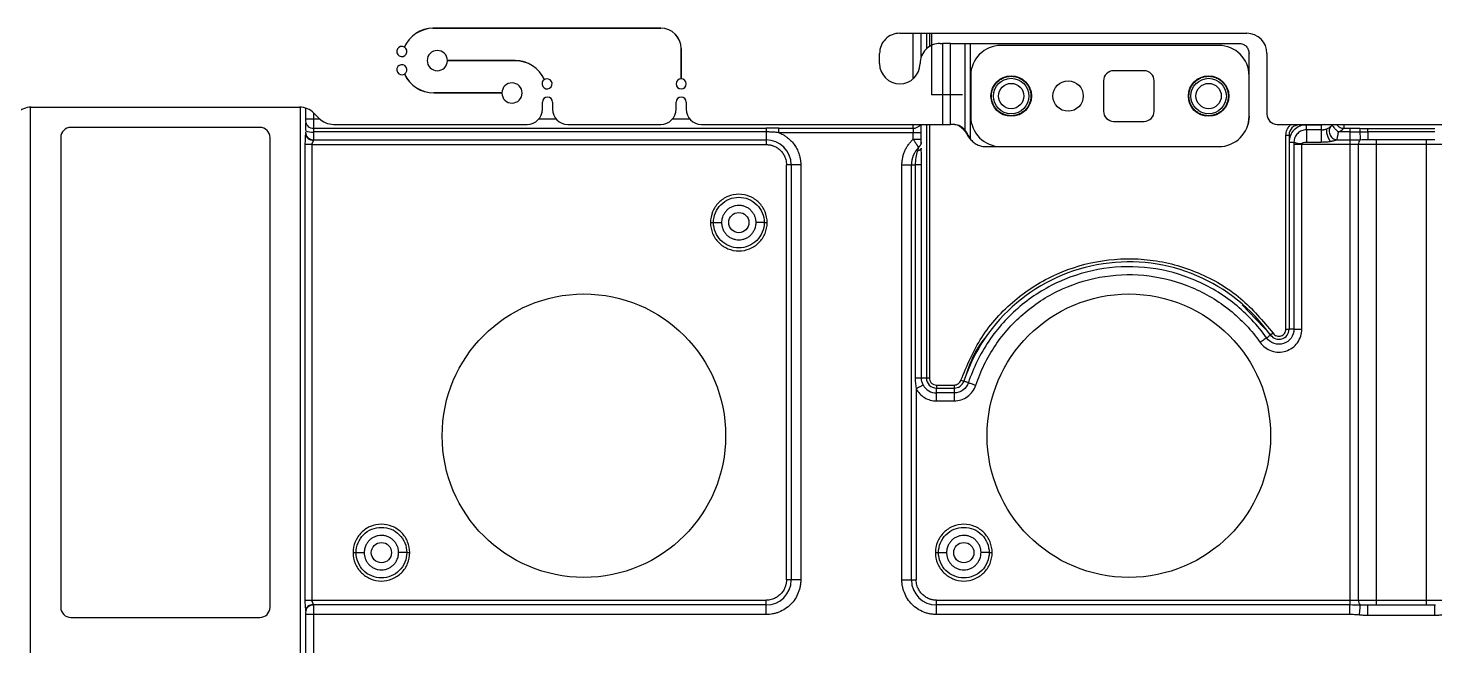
# Model space of a CAD drawing. Header units: millimetres. Extents: x -1 to 1576, y 30 to 633.
# Drawn here: x 791.5 to 930.4, y 482.1 to 543.1 of the extents above; entities that cross this region are included whole.
import ezdxf

# ---------------------------------------------------------------- set-up
doc = ezdxf.new("R2010")
doc.units = ezdxf.units.MM
doc.header["$PDSIZE"] = -1

msp = doc.modelspace()

# ---------------------------------------------------------------- linework, layer by layer
at = {"color": 7, "linetype": 'Continuous', "lineweight": 25}
for p, q in [((831.44, 543.08), (853.95, 543.08)), ((853.95, 543.07), (831.44, 543.07)), ((877.55, 542.57), (911.81, 542.57)), ((878.87, 538.08), (878.87, 542.57)), ((879.67, 540.27), (879.67, 542.57)), ((880.17, 542.57), (880.17, 541.03)), ((880.47, 542.57), (880.47, 541.26)), ((855.95, 538.07), (855.95, 541.07)), ((855.96, 541.07), (855.96, 538.07)), ((875.55, 539.57), (875.55, 540.57)), ((881.55, 541.57), (881.76, 541.57)), ((881.76, 541.57), (881.76, 533.57)), ((882.57, 533.57), (882.57, 541.57)), ((882.57, 541.57), (883.96, 541.57)), ((883.96, 541.57), (883.96, 533.06)), ((884.5, 541.57), (884.5, 532.14)), ((884.5, 541.57), (911.05, 541.57)), ((909.05, 541.37), (887.55, 541.37)), ((912.05, 534.37), (912.05, 540.57)), ((913.81, 540.57), (913.81, 534.57)), ((832.87, 539.88), (839.55, 539.88)), ((839.55, 539.87), (832.87, 539.87)), ((884.55, 538.37), (884.55, 534.37)), ((897.67, 537.87), (897.67, 534.87)), ((901.67, 538.87), (898.67, 538.87)), ((902.67, 534.87), (902.67, 537.87)), ((831.53, 536.68), (838.25, 536.68)), ((838.25, 536.67), (831.53, 536.67)), ((791.68, 428.85), (791.68, 535.27)), ((791.77, 535.27), (818.27, 535.27)), ((818.35, 428.85), (818.35, 535.27)), ((818.85, 535.19), (818.85, 533.89)), ((842.25, 535.07), (842.25, 535.77)), ((843.25, 535.77), (843.25, 535.07)), ((855.45, 535.07), (855.45, 535.77)), ((856.45, 535.77), (856.45, 535.07)), ((820.3, 534.07), (818.85, 534.07)), ((819.65, 534.72), (819.65, 531.99)), ((819.68, 534.69), (820.21, 534.16)), ((821.62, 533.57), (840.75, 533.57)), ((843.63, 534.07), (841.87, 534.07)), ((844.75, 533.57), (853.95, 533.57)), ((856.83, 534.07), (855.07, 534.07)), ((857.95, 533.57), (881.76, 533.57)), ((878.87, 533.19), (878.87, 533.57)), ((880.17, 533.57), (880.17, 508.52)), ((880.47, 533.57), (880.47, 508.52)), ((882.98, 533.57), (882.57, 533.57)), ((898.67, 533.87), (901.67, 533.87)), ((912.05, 534.37), (911.94, 533.57)), ((914.81, 533.57), (948.39, 533.57)), ((916.99, 533.57), (916.99, 533.52)), ((916.99, 533.52), (919.17, 533.52)), ((919.17, 533.57), (919.17, 533.52)), ((919.37, 533.54), (919.17, 533.52)), ((919.48, 533.57), (919.37, 533.54)), ((794.68, 532.27), (794.68, 485.87)), ((814.35, 533.27), (795.68, 533.27)), ((815.35, 485.87), (815.35, 532.27)), ((818.85, 532.67), (818.83, 532.41)), ((819.65, 533.18), (864.35, 533.18)), ((864.35, 532.82), (819.65, 532.82)), ((864.35, 532.82), (864.35, 531.57)), ((865.61, 533.19), (878.87, 533.19)), ((879.67, 532.75), (865.61, 532.75)), ((878.87, 533.19), (878.87, 533.15)), ((878.87, 533.15), (878.87, 533.11)), ((878.87, 533.11), (878.87, 533.06)), ((878.87, 533.06), (878.87, 533)), ((878.87, 533), (878.87, 532.94)), ((878.87, 532.94), (878.87, 532.88)), ((878.87, 532.88), (878.87, 532.81)), ((878.87, 532.81), (878.87, 532.75)), ((878.87, 532.1), (878.87, 532.75)), ((879.67, 532.1), (879.67, 532.75)), ((883.96, 533.06), (883.83, 533.06)), ((884.26, 532.47), (884.31, 532.47)), ((884.5, 532.14), (884.26, 532.47)), ((884.31, 532.47), (884.5, 532.14)), ((915.69, 513.34), (915.69, 532.52)), ((915.69, 532.52), (915.99, 532.52)), ((915.99, 532.52), (915.99, 513.34)), ((917.7, 533.03), (917.7, 531.83)), ((919.17, 533.03), (917.7, 533.03)), ((921.98, 532.82), (920.85, 532.82)), ((921.38, 533.18), (921.98, 533.18)), ((923.77, 533.17), (930.39, 533.17)), ((923.77, 532.84), (923.77, 533.17)), ((930.39, 532.84), (923.77, 532.84)), ((818.79, 531.57), (818.79, 486.57)), ((819.5, 531.57), (864.35, 531.57)), ((819.5, 486.57), (819.5, 531.57)), ((819.65, 532.04), (864.35, 532.04)), ((886.07, 531.37), (909.05, 531.37)), ((915.99, 531.82), (915.99, 513.34)), ((916.48, 531.57), (916.48, 513.34)), ((972.99, 531.57), (917.26, 531.57)), ((917.26, 513.34), (917.26, 531.57)), ((917.7, 531.83), (919.17, 531.83)), ((920.69, 532.04), (921.98, 532.04)), ((921.98, 532.04), (921.98, 486.1)), ((922.86, 486.57), (922.86, 531.57)), ((923.72, 532.07), (923.77, 532.08)), ((923.77, 532.07), (930.39, 532.07)), ((924.6, 532.07), (924.6, 486.07)), ((929.56, 486.07), (929.56, 532.07)), ((867.77, 529.57), (866.35, 529.57)), ((866.35, 488.57), (866.35, 529.57)), ((866.82, 529.57), (866.82, 488.57)), ((867.77, 529.57), (867.77, 488.57)), ((877.76, 488.57), (877.76, 529.57)), ((877.76, 529.57), (879.07, 529.57)), ((878.7, 488.57), (878.7, 529.57)), ((879.07, 529.57), (879.07, 508.52)), ((879.68, 508.52), (879.68, 529.57)), ((914.18, 512.77), (911.37, 515.75)), ((914.42, 512.94), (914.18, 512.77)), ((915.69, 513.34), (915.99, 513.34)), ((880.47, 508.52), (880.17, 508.52)), ((879.17, 507.46), (879.17, 488.57)), ((881.17, 507.82), (882.91, 507.82)), ((881.17, 507.82), (881.17, 507.52)), ((881.17, 507.52), (882.91, 507.52)), ((882.91, 507.82), (882.91, 507.52)), ((883.58, 508.3), (883.86, 508.21)), ((882.91, 507.04), (881.17, 507.04)), ((881.17, 506.26), (882.91, 506.26)), ((867.77, 488.57), (866.35, 488.57)), ((877.76, 488.57), (879.17, 488.57)), ((819.5, 486.57), (864.35, 486.57)), ((864.35, 485.16), (864.35, 486.57)), ((881.17, 485.16), (881.17, 486.57)), ((881.17, 486.57), (972.99, 486.57)), ((818.85, 485.35), (818.85, 478.78)), ((864.35, 485.16), (818.85, 485.16)), ((819.65, 486.15), (819.65, 477.97)), ((864.35, 486.1), (819.65, 486.1)), ((921.98, 486.1), (881.17, 486.1)), ((921.98, 485.16), (881.17, 485.16)), ((930.39, 486.07), (923.77, 486.07)), ((930.39, 485.07), (923.77, 485.07)), ((930.44, 486.07), (930.39, 486.07)), ((795.68, 484.87), (814.35, 484.87))]:
    msp.add_line(p, q, dxfattribs=at)
at = {"color": 7, "linetype": 'Continuous'}
for q in [(880.72, 542.53), (883.73, 536.51)]:
    msp.add_line((880.72, 536.51), q, dxfattribs=at)
at = {"color": 7, "linetype": 'Continuous', "lineweight": 25}
for centre, radius in [((888.55, 536.37), 2), ((888.55, 536.37), 1.75), ((894.17, 536.37), 1.5), ((908.05, 536.37), 2), ((908.05, 536.37), 1.75), ((888.55, 536.37), 1.25), ((908.05, 536.37), 1.25), ((846.35, 502.82), 14), ((900.17, 502.82), 14)]:
    msp.add_circle(centre, radius, dxfattribs=at)
at = {"color": 141}
for centre in [(861.65, 523.87), (826.35, 491.27), (883.87, 491.27)]:
    msp.add_circle(centre, 1, dxfattribs=at)
at = {"color": 7, "linetype": 'Continuous', "lineweight": 25}
for centre, radius, start, end in [((831.53, 539.87), 3.21, 91.5822, 155.3856), ((831.53, 539.87), 3.2, 91.5847, 155.403), ((853.95, 541.07), 2.01, 0, 90), ((853.95, 541.07), 2, 360, 90), ((877.55, 540.57), 2, 89.9995, 180.0005), ((911.81, 540.57), 2, 360, 89.9995), ((828.37, 540.77), 0.5, 60.3991, 59.2477), ((831.87, 539.87), 1, 0.2862, 359.7133), ((881.55, 539.57), 2, 89.9995, 180.0005), ((887.55, 538.37), 3, 90, 180), ((909.05, 538.37), 3, 0, 90), ((828.37, 538.97), 0.5, 300.73, 299.5792), ((839.55, 536.67), 3.2, 24.6158, 89.9998), ((839.55, 536.67), 3.19, 24.5983, 89.9998), ((877.55, 539.57), 2, 180.011, 359.989), ((831.53, 539.87), 3.2, 204.6089, 269.9998), ((831.53, 539.87), 3.19, 204.5914, 269.9998), ((842.71, 537.57), 0.5, 120.7513, 119.6), ((855.95, 537.57), 0.5, 90.573, 89.427), ((898.67, 537.87), 1, 90, 180), ((901.67, 537.87), 1, 0, 90), ((839.25, 536.67), 1, 180.286, 179.7136), ((791.77, 533.27), 2, 90, 135), ((818.27, 533.27), 2, 45, 90), ((840.75, 535.07), 1.5, 270, 360), ((842.75, 535.77), 0.5, 0, 180), ((844.75, 535.07), 1.5, 180, 270), ((853.95, 535.07), 1.5, 270, 360), ((855.95, 535.77), 0.5, 360, 180), ((857.95, 535.07), 1.5, 180, 270), ((819.61, 533.94), 0.76, 183.4615, 273.0865), ((821.62, 535.57), 2, 225, 270), ((878.89, 534), 0.813, 268.5449, 328.2068), ((887.55, 534.37), 3, 180, 270), ((898.67, 534.87), 1, 180, 270), ((901.67, 534.87), 1, 270, 0), ((909.05, 534.37), 3, 270, 360), ((914.81, 534.57), 1, 180, 269.9765), ((916.99, 532.52), 1, 90, 180), ((795.68, 532.27), 1, 90, 180), ((814.35, 532.27), 1, 0, 90), ((819.46, 534.11), 1.31, 242.3786, 278.5566), ((819.63, 532.82), 0.778, 181.7358, 271.6365), ((864.35, 529.57), 2.47, 0, 90), ((881.17, 529.57), 2.47, 135.4823, 180), ((923.41, 531.65), 0.562, 132.435, 187.8232), ((900.17, 502.82), 17.17, 35.3728, 161.722), ((914.99, 513.34), 1, 215.3728, 0), ((881.17, 508.52), 1, 180, 270), ((882.91, 508.52), 1, 270, 341.722), ((864.35, 488.57), 2.47, 270, 360), ((881.17, 488.57), 2.47, 180, 270), ((923.41, 486.5), 0.562, 172.1767, 227.5651), ((795.68, 485.87), 1, 180, 270), ((814.35, 485.87), 1, 270, 0), ((819.63, 485.32), 0.778, 88.3635, 178.2642)]:
    msp.add_arc(centre, radius, start, end, dxfattribs=at)
for points in [[(882.57, 541.57), (882.51, 541.57), (882.4, 541.57), (882.19, 541.57), (881.98, 541.57), (881.83, 541.57), (881.76, 541.57)], [(883.96, 541.57), (884, 541.57), (884.08, 541.57), (884.21, 541.57), (884.35, 541.57), (884.45, 541.57), (884.5, 541.57)], [(911.05, 541.57), (911.18, 541.56), (911.44, 541.53), (911.77, 541.3), (912, 540.97), (912.03, 540.7), (912.05, 540.57)], [(881.76, 533.57), (881.83, 533.57), (881.98, 533.57), (882.19, 533.57), (882.4, 533.57), (882.51, 533.57), (882.57, 533.57)], [(883.83, 533.06), (883.68, 533.21), (883.39, 533.5), (883.02, 533.55), (882.84, 533.57)], [(882.98, 533.57), (883.16, 533.55), (883.52, 533.5), (883.81, 533.21), (883.96, 533.06)], [(865.61, 533.19), (865.18, 533.19), (864.76, 533.18), (864.35, 533.18)], [(864.35, 533.18), (864.35, 533.11), (864.35, 532.97), (864.35, 532.82)], [(884.5, 532.14), (884.6, 532.02), (884.8, 531.8), (885.19, 531.56), (885.62, 531.4), (885.92, 531.38), (886.07, 531.37)], [(920.27, 533.5), (920.23, 533.45), (920.18, 533.41), (920.16, 533.4)], [(921.98, 533.18), (921.98, 533.11), (921.98, 532.97), (921.98, 532.82)], [(921.98, 532.82), (922.31, 532.82), (922.63, 532.83), (922.97, 532.83)], [(922.98, 533.18), (922.98, 533.11), (922.97, 532.98), (922.97, 532.83)], [(922.97, 532.83), (923.24, 532.84), (923.51, 532.84), (923.77, 532.84)], [(879.41, 531.31), (879.38, 531.23), (879.34, 531.09), (879.29, 530.93)], [(879.67, 531.83), (879.67, 531.64), (879.57, 531.44), (879.41, 531.31)], [(879.67, 531.57), (879.67, 531.68), (879.67, 531.77), (879.67, 531.83)], [(917.26, 531.57), (917.26, 531.6), (917.26, 531.64), (917.26, 531.67)], [(921.98, 532.04), (922.35, 532.04), (922.71, 532.05), (923.03, 532.06)], [(923.03, 532.06), (923.27, 532.07), (923.51, 532.07), (923.77, 532.07)], [(879.07, 508.52), (879.07, 508.16), (879.1, 507.8), (879.17, 507.46)], [(879.86, 507.83), (879.74, 508.05), (879.68, 508.29), (879.68, 508.52)], [(923.03, 486.08), (922.71, 486.09), (922.35, 486.1), (921.98, 486.1)], [(923.77, 486.07), (923.51, 486.07), (923.27, 486.07), (923.03, 486.08)]]:
    msp.add_open_spline(points, degree=3, dxfattribs=at)
for points, knots in [([(886.6, 536.37), (886.62, 536.62), (886.66, 537), (886.91, 537.45), (887.16, 537.76), (887.47, 538.01), (887.92, 538.25), (888.55, 538.37), (889.17, 538.25), (889.62, 538.01), (889.93, 537.76), (890.19, 537.45), (890.43, 537), (890.47, 536.62), (890.5, 536.37)], [0, 0, 0, 0, 0.119721, 0.184817, 0.25, 0.315095, 0.380279, 0.5, 0.619721, 0.684817, 0.75, 0.815095, 0.880279, 1, 1, 1, 1]), ([(906.1, 536.37), (906.12, 536.62), (906.16, 537), (906.41, 537.45), (906.66, 537.76), (906.97, 538.01), (907.42, 538.25), (908.05, 538.37), (908.67, 538.25), (909.12, 538.01), (909.43, 537.76), (909.69, 537.45), (909.93, 537), (909.97, 536.62), (910, 536.37)], [0, 0, 0, 0, 0.119721, 0.184817, 0.25, 0.315095, 0.380279, 0.5, 0.619721, 0.684817, 0.75, 0.815095, 0.880279, 1, 1, 1, 1]), ([(890.5, 536.37), (890.47, 536.13), (890.43, 535.75), (890.19, 535.29), (889.93, 534.98), (889.62, 534.73), (889.17, 534.5), (888.55, 534.38), (887.92, 534.5), (887.47, 534.73), (887.16, 534.98), (886.91, 535.29), (886.66, 535.75), (886.62, 536.13), (886.6, 536.37)], [0, 0, 0, 0, 0.119721, 0.184817, 0.25, 0.315095, 0.380279, 0.5, 0.619721, 0.684817, 0.75, 0.815095, 0.880279, 1, 1, 1, 1]), ([(910, 536.37), (909.97, 536.13), (909.93, 535.75), (909.69, 535.29), (909.43, 534.98), (909.12, 534.73), (908.67, 534.5), (908.05, 534.38), (907.42, 534.5), (906.97, 534.73), (906.66, 534.98), (906.41, 535.29), (906.16, 535.75), (906.12, 536.13), (906.1, 536.37)], [0, 0, 0, 0, 0.119721, 0.184817, 0.25, 0.315095, 0.380279, 0.5, 0.619721, 0.684817, 0.75, 0.815095, 0.880279, 1, 1, 1, 1]), ([(818.85, 533.72), (818.85, 533.65), (818.85, 533.51), (818.85, 533.25), (818.85, 533.05), (818.85, 532.95)], [0, 0, 0, 0, 0.320959, 0.660331, 1, 1, 1, 1]), ([(879.67, 532.75), (879.67, 532.86), (879.67, 533.1), (879.67, 533.38), (879.67, 533.52), (879.67, 533.57)], [0, 0, 0, 0, 0.3820788, 0.7786656, 1, 1, 1, 1]), ([(915.69, 532.52), (915.71, 532.69), (915.73, 532.94), (915.9, 533.24), (916.05, 533.44), (916.18, 533.53), (916.23, 533.57)], [0, 0, 0, 0, 0.397975, 0.614291, 0.831044, 1, 1, 1, 1]), ([(917.7, 533.52), (917.47, 533.52), (917.25, 533.48), (916.84, 533.31), (916.65, 533.18), (916.33, 532.87), (916.21, 532.68), (916.03, 532.26), (915.99, 532.04), (915.99, 531.82)], [0, 0, 0, 0, 0.25, 0.25, 0.5, 0.5, 0.75, 0.75, 1, 1, 1, 1]), ([(917.7, 533.03), (917.7, 533.04), (917.7, 533.1), (917.7, 533.28), (917.7, 533.4), (917.7, 533.52)], [0, 0, 0, 0, 0.5, 0.5, 1, 1, 1, 1]), ([(919.17, 533.52), (919.17, 533.4), (919.17, 533.28), (919.17, 533.1), (919.17, 533.04), (919.17, 533.03)], [0, 0, 0, 0, 0.5, 0.5, 1, 1, 1, 1]), ([(920.71, 533.57), (920.72, 533.55), (920.77, 533.47), (920.88, 533.37), (921.03, 533.27), (921.2, 533.2), (921.32, 533.19), (921.38, 533.18)], [0, 0, 0, 0, 0.123029, 0.34231, 0.561528, 0.780724, 1, 1, 1, 1]), ([(921.4, 533.57), (921.4, 533.56), (921.4, 533.47), (921.39, 533.33), (921.39, 533.23), (921.38, 533.18)], [0, 0, 0, 0, 0.051867, 0.529148, 1, 1, 1, 1]), ([(818.83, 532.41), (818.83, 532.32), (818.81, 532.06), (818.8, 531.77), (818.79, 531.57)], [0, 0, 0, 0, 0.326958, 1, 1, 1, 1]), ([(818.87, 532.54), (818.86, 532.52), (818.86, 532.49), (818.85, 532.45), (818.84, 532.42)], [0, 0, 0, 0, 0.4673612, 1, 1, 1, 1]), ([(818.85, 532.67), (818.85, 532.49), (818.94, 532.32), (819.24, 532.07), (819.44, 531.99), (819.65, 531.99)], [0, 0, 0, 0, 0.5, 0.5, 1, 1, 1, 1]), ([(865.61, 532.75), (865.52, 532.76), (865.35, 532.78), (865.1, 532.79), (864.85, 532.81), (864.6, 532.82), (864.43, 532.82), (864.35, 532.82)], [0, 0, 0, 0, 0.206312, 0.408164, 0.606837, 0.80366, 1, 1, 1, 1]), ([(865.61, 532.75), (865.61, 532.84), (865.61, 532.93), (865.61, 533.08), (865.61, 533.15), (865.61, 533.19)], [0, 0, 0, 0, 0.5, 0.5, 1, 1, 1, 1]), ([(865.61, 532.75), (865.66, 532.73), (865.76, 532.68), (865.91, 532.61), (866.06, 532.53), (866.2, 532.45), (866.34, 532.35), (866.56, 532.18), (866.86, 531.91), (867.19, 531.5), (867.45, 531.05), (867.61, 530.62), (867.71, 530.23), (867.76, 529.9), (867.76, 529.68), (867.77, 529.57)], [0, 0, 0, 0, 0.040883, 0.08158, 0.122187, 0.162802, 0.203521, 0.244441, 0.372171, 0.500035, 0.627766, 0.75563, 0.837187, 0.918385, 1, 1, 1, 1]), ([(883.83, 533.06), (883.9, 532.97), (884.06, 532.8), (884.2, 532.58), (884.26, 532.47)], [0, 0, 0, 0, 0.501507, 1, 1, 1, 1]), ([(884.31, 532.47), (884.26, 532.58), (884.15, 532.79), (884.02, 532.97), (883.96, 533.06)], [0, 0, 0, 0, 0.508164, 1, 1, 1, 1]), ([(917.7, 533.03), (917.54, 533.03), (917.38, 532.99), (917.09, 532.88), (916.96, 532.79), (916.73, 532.57), (916.64, 532.43), (916.51, 532.14), (916.48, 531.98), (916.48, 531.82)], [0, 0, 0, 0, 0.25, 0.25, 0.5, 0.5, 0.75, 0.75, 1, 1, 1, 1]), ([(919.17, 533.03), (919.21, 533.03), (919.28, 533.03), (919.39, 533.04), (919.49, 533.06), (919.59, 533.08), (919.67, 533.11), (919.73, 533.13), (919.75, 533.14)], [0, 0, 0, 0, 0.189509, 0.369721, 0.54073, 0.702668, 0.855696, 1, 1, 1, 1]), ([(919.17, 533.03), (919.17, 533.01), (919.17, 532.97), (919.17, 532.82), (919.17, 532.71), (919.17, 532.47), (919.17, 532.34), (919.17, 532.07), (919.17, 531.94), (919.17, 531.83)], [0, 0, 0, 0, 0.25, 0.25, 0.5, 0.5, 0.75, 0.75, 1, 1, 1, 1]), ([(919.75, 533.14), (919.71, 533.12), (919.69, 533.07), (919.68, 532.9), (919.69, 532.78), (919.75, 532.52), (919.8, 532.38), (919.92, 532.12), (919.99, 531.99), (920.06, 531.89)], [0, 0, 0, 0, 0.25, 0.25, 0.5, 0.5, 0.75, 0.75, 1, 1, 1, 1]), ([(920.16, 533.4), (920.13, 533.37), (920.07, 533.32), (919.92, 533.22), (919.84, 533.18), (919.75, 533.14)], [0, 0, 0, 0, 0.5, 0.5, 1, 1, 1, 1]), ([(920.16, 533.4), (920.06, 533.31), (919.99, 533.18), (919.93, 532.9), (919.95, 532.74), (920.06, 532.45), (920.16, 532.32), (920.4, 532.13), (920.55, 532.06), (920.69, 532.04)], [0, 0, 0, 0, 0.25, 0.25, 0.5, 0.5, 0.75, 0.75, 1, 1, 1, 1]), ([(920.27, 533.5), (920.26, 533.49), (920.27, 533.46), (920.32, 533.38), (920.36, 533.33), (920.47, 533.2), (920.54, 533.13), (920.69, 532.97), (920.77, 532.89), (920.85, 532.82)], [0, 0, 0, 0, 0.25, 0.25, 0.5, 0.5, 0.75, 0.75, 1, 1, 1, 1]), ([(920.85, 532.82), (920.85, 532.79), (920.83, 532.72), (920.82, 532.63), (920.8, 532.55), (920.79, 532.48), (920.78, 532.43), (920.77, 532.38), (920.75, 532.31), (920.73, 532.21), (920.71, 532.11), (920.7, 532.07), (920.69, 532.04)], [0, 0, 0, 0, 0.098929, 0.188732, 0.269407, 0.340954, 0.403371, 0.456658, 0.500814, 0.680181, 0.846536, 1, 1, 1, 1]), ([(920.85, 532.82), (921.01, 532.88), (921.14, 532.96), (921.31, 533.09), (921.36, 533.15), (921.38, 533.18)], [0, 0, 0, 0, 0.5, 0.5, 1, 1, 1, 1]), ([(921.98, 533.18), (922.12, 533.18), (922.46, 533.18), (922.79, 533.18), (922.98, 533.18)], [0, 0, 0, 0, 0.420474, 1, 1, 1, 1]), ([(921.98, 532.82), (921.98, 532.64), (921.98, 532.48), (921.98, 532.21), (921.98, 532.1), (921.98, 532.04)], [0, 0, 0, 0, 0.5, 0.5, 1, 1, 1, 1]), ([(922.97, 532.83), (922.99, 532.64), (923, 532.46), (923.02, 532.19), (923.03, 532.1), (923.03, 532.06)], [0, 0, 0, 0, 0.5, 0.5, 1, 1, 1, 1]), ([(922.98, 533.18), (923.1, 533.18), (923.36, 533.17), (923.62, 533.17), (923.77, 533.17)], [0, 0, 0, 0, 0.4522442, 1, 1, 1, 1]), ([(923.77, 532.84), (923.77, 532.62), (923.77, 532.43), (923.77, 532.15), (923.77, 532.07), (923.77, 532.07)], [0, 0, 0, 0, 0.5, 0.5, 1, 1, 1, 1]), ([(819.5, 531.57), (819.36, 531.57), (819.21, 531.57), (818.96, 531.57), (818.86, 531.57), (818.79, 531.57)], [0, 0, 0, 0, 0.5, 0.5, 1, 1, 1, 1]), ([(819.5, 531.57), (819.5, 531.65), (819.53, 531.72), (819.58, 531.83), (819.6, 531.86), (819.64, 531.93), (819.65, 531.97), (819.65, 531.99)], [0, 0, 0, 0, 0.5, 0.5, 0.75, 0.75, 1, 1, 1, 1]), ([(864.35, 531.57), (864.39, 531.57), (864.48, 531.57), (864.61, 531.56), (864.74, 531.54), (864.87, 531.51), (864.99, 531.47), (865.2, 531.39), (865.47, 531.25), (865.77, 531), (866.03, 530.69), (866.19, 530.38), (866.29, 530.09), (866.34, 529.83), (866.35, 529.66), (866.35, 529.57)], [0, 0, 0, 0, 0.041979, 0.083607, 0.125063, 0.166528, 0.208185, 0.250211, 0.375054, 0.500065, 0.624908, 0.749919, 0.833484, 0.91636, 1, 1, 1, 1]), ([(877.76, 529.57), (877.76, 529.63), (877.76, 529.75), (877.77, 529.93), (877.8, 530.1), (877.83, 530.28), (877.87, 530.45), (877.92, 530.62), (877.98, 530.79), (878.07, 531.01), (878.2, 531.28), (878.4, 531.57), (878.62, 531.85), (878.79, 532.01), (878.87, 532.1)], [0, 0, 0, 0, 0.063092, 0.125678, 0.187927, 0.25001, 0.312098, 0.374365, 0.43698, 0.500113, 0.626356, 0.752784, 0.876346, 1, 1, 1, 1]), ([(878.87, 532.1), (879.08, 532.1), (879.29, 532.1), (879.58, 532.1), (879.67, 532.1), (879.67, 532.1)], [0, 0, 0, 0, 0.5, 0.5, 1, 1, 1, 1]), ([(879.41, 531.31), (879.4, 531.31), (879.39, 531.33), (879.36, 531.37), (879.33, 531.42), (879.29, 531.47), (879.24, 531.54), (879.19, 531.61), (879.12, 531.71), (879.02, 531.87), (878.93, 532.01), (878.87, 532.1)], [0, 0, 0, 0, 0.0754493, 0.1541663, 0.2361713, 0.3214873, 0.4101407, 0.5021625, 0.590314, 0.7562434, 1, 1, 1, 1]), ([(879.29, 530.93), (879.23, 530.73), (879.17, 530.52), (879.09, 530.06), (879.07, 529.82), (879.07, 529.57)], [0, 0, 0, 0, 0.5, 0.5, 1, 1, 1, 1]), ([(879.67, 531.22), (879.67, 531.16), (879.64, 531.1), (879.5, 531), (879.4, 530.96), (879.29, 530.93)], [0, 0, 0, 0, 0.5, 0.5, 1, 1, 1, 1]), ([(879.67, 531.83), (879.67, 531.85), (879.67, 531.89), (879.67, 531.99), (879.67, 532.04), (879.67, 532.1)], [0, 0, 0, 0, 0.5, 0.5, 1, 1, 1, 1]), ([(879.68, 529.57), (879.68, 529.83), (879.68, 530.1), (879.68, 530.65), (879.67, 530.93), (879.67, 531.22)], [0, 0, 0, 0, 0.5, 0.5, 1, 1, 1, 1]), ([(915.99, 531.82), (916.1, 531.82), (916.22, 531.82), (916.39, 531.82), (916.45, 531.82), (916.48, 531.82)], [0, 0, 0, 0, 0.5, 0.5, 1, 1, 1, 1]), ([(916.48, 531.82), (916.52, 531.78), (916.62, 531.75), (916.9, 531.69), (917.08, 531.67), (917.26, 531.67)], [0, 0, 0, 0, 0.5, 0.5, 1, 1, 1, 1]), ([(916.48, 531.82), (916.48, 531.78), (916.48, 531.7), (916.48, 531.61), (916.48, 531.57)], [0, 0, 0, 0, 0.497895, 1, 1, 1, 1]), ([(917.26, 531.57), (917.08, 531.57), (916.9, 531.57), (916.62, 531.57), (916.52, 531.57), (916.48, 531.57)], [0, 0, 0, 0, 0.5, 0.5, 1, 1, 1, 1]), ([(917.26, 531.67), (917.27, 531.71), (917.32, 531.75), (917.48, 531.81), (917.59, 531.83), (917.7, 531.83)], [0, 0, 0, 0, 0.5, 0.5, 1, 1, 1, 1]), ([(919.17, 531.83), (919.32, 531.83), (919.47, 531.83), (919.77, 531.85), (919.92, 531.87), (920.06, 531.89)], [0, 0, 0, 0, 0.5, 0.5, 1, 1, 1, 1]), ([(920.06, 531.89), (920.11, 531.9), (920.2, 531.92), (920.32, 531.94), (920.44, 531.97), (920.54, 532), (920.62, 532.02), (920.67, 532.04), (920.69, 532.04)], [0, 0, 0, 0, 0.204412, 0.391292, 0.561348, 0.728347, 0.873743, 1, 1, 1, 1]), ([(879.68, 529.57), (879.65, 529.57), (879.57, 529.57), (879.36, 529.57), (879.22, 529.57), (879.07, 529.57)], [0, 0, 0, 0, 0.5, 0.5, 1, 1, 1, 1]), ([(864.45, 523.87), (864.45, 524.24), (864.38, 524.61), (864.1, 525.28), (863.89, 525.59), (863.37, 526.11), (863.06, 526.32), (862.38, 526.6), (862.02, 526.67), (861.28, 526.67), (860.92, 526.6), (860.24, 526.32), (859.93, 526.11), (859.41, 525.59), (859.2, 525.28), (858.92, 524.61), (858.85, 524.24), (858.85, 523.87)], [0, 0, 0, 0, 0.125, 0.125, 0.25, 0.25, 0.375, 0.375, 0.5, 0.5, 0.625, 0.625, 0.75, 0.75, 0.875, 0.875, 1, 1, 1, 1]), ([(859.15, 523.87), (859.15, 524.2), (859.22, 524.53), (859.47, 525.13), (859.65, 525.41), (860.11, 525.87), (860.39, 526.06), (861, 526.31), (861.32, 526.37), (861.98, 526.37), (862.31, 526.31), (862.91, 526.06), (863.19, 525.87), (863.65, 525.41), (863.84, 525.13), (864.09, 524.53), (864.15, 524.2), (864.15, 523.87)], [0, 0, 0, 0, 0.125, 0.125, 0.25, 0.25, 0.375, 0.375, 0.5, 0.5, 0.625, 0.625, 0.75, 0.75, 0.875, 0.875, 1, 1, 1, 1]), ([(863.35, 523.87), (863.35, 523.92), (863.35, 524.01), (863.33, 524.14), (863.31, 524.27), (863.27, 524.4), (863.2, 524.59), (863.07, 524.82), (862.86, 525.08), (862.6, 525.3), (862.31, 525.45), (861.99, 525.55), (861.65, 525.58), (861.32, 525.55), (861, 525.45), (860.7, 525.3), (860.44, 525.08), (860.23, 524.82), (860.09, 524.56), (860, 524.31), (859.96, 524.1), (859.95, 523.95), (859.95, 523.87)], [0, 0, 0, 0, 0.025179, 0.05013, 0.075011, 0.099978, 0.125186, 0.187587, 0.250092, 0.312501, 0.37501, 0.437474, 0.500039, 0.562505, 0.625066, 0.687464, 0.749971, 0.812374, 0.874873, 0.916678, 0.958145, 1, 1, 1, 1]), ([(858.85, 523.87), (858.93, 523.87), (859.01, 523.87), (859.12, 523.87), (859.15, 523.87), (859.15, 523.87)], [0, 0, 0, 0, 0.5, 0.5, 1, 1, 1, 1]), ([(858.85, 523.87), (858.85, 523.51), (858.92, 523.14), (859.2, 522.46), (859.41, 522.15), (859.93, 521.63), (860.24, 521.43), (860.92, 521.15), (861.28, 521.07), (862.02, 521.07), (862.38, 521.15), (863.06, 521.43), (863.37, 521.63), (863.89, 522.15), (864.1, 522.46), (864.38, 523.14), (864.45, 523.51), (864.45, 523.87)], [0, 0, 0, 0, 0.125, 0.125, 0.25, 0.25, 0.375, 0.375, 0.5, 0.5, 0.625, 0.625, 0.75, 0.75, 0.875, 0.875, 1, 1, 1, 1]), ([(864.15, 523.87), (864.15, 523.55), (864.09, 523.22), (863.84, 522.61), (863.65, 522.34), (863.19, 521.87), (862.91, 521.69), (862.31, 521.44), (861.98, 521.37), (861.32, 521.37), (861, 521.44), (860.39, 521.69), (860.11, 521.87), (859.65, 522.34), (859.47, 522.61), (859.22, 523.22), (859.15, 523.55), (859.15, 523.87)], [0, 0, 0, 0, 0.125, 0.125, 0.25, 0.25, 0.375, 0.375, 0.5, 0.5, 0.625, 0.625, 0.75, 0.75, 0.875, 0.875, 1, 1, 1, 1]), ([(859.15, 523.87), (859.15, 523.87), (859.24, 523.87), (859.53, 523.87), (859.74, 523.87), (859.95, 523.87)], [0, 0, 0, 0, 0.5, 0.5, 1, 1, 1, 1]), ([(859.95, 523.87), (859.95, 523.83), (859.95, 523.74), (859.97, 523.61), (860, 523.48), (860.03, 523.35), (860.1, 523.16), (860.23, 522.92), (860.44, 522.66), (860.7, 522.45), (861, 522.29), (861.32, 522.19), (861.65, 522.16), (861.98, 522.19), (862.31, 522.29), (862.6, 522.45), (862.86, 522.66), (863.07, 522.92), (863.21, 523.19), (863.3, 523.43), (863.34, 523.65), (863.35, 523.8), (863.35, 523.87)], [0, 0, 0, 0, 0.025108, 0.050018, 0.074887, 0.09987, 0.125122, 0.187514, 0.250079, 0.312484, 0.374988, 0.437452, 0.500017, 0.562482, 0.625047, 0.687453, 0.749962, 0.812367, 0.874868, 0.916676, 0.958145, 1, 1, 1, 1]), ([(864.15, 523.87), (864.15, 523.87), (864.06, 523.87), (863.77, 523.87), (863.56, 523.87), (863.35, 523.87)], [0, 0, 0, 0, 0.5, 0.5, 1, 1, 1, 1]), ([(864.15, 523.87), (864.15, 523.87), (864.06, 523.87), (863.77, 523.87), (863.56, 523.87), (863.35, 523.87)], [0, 0, 0, 0, 0.5, 0.5, 1, 1, 1, 1]), ([(864.15, 523.87), (864.15, 523.87), (864.18, 523.87), (864.29, 523.87), (864.37, 523.87), (864.45, 523.87)], [0, 0, 0, 0, 0.5, 0.5, 1, 1, 1, 1]), ([(883.58, 508.3), (884.19, 509.76), (885.44, 512.73), (888.77, 516.35), (892.9, 518.96), (897.54, 520.31), (902.37, 520.39), (907.09, 519.11), (911.34, 516.62), (913.41, 514.15), (914.42, 512.94)], [0, 0, 0, 0, 0.122595, 0.25, 0.377405, 0.5, 0.622595, 0.75, 0.877405, 1, 1, 1, 1]), ([(913.78, 512.48), (912.89, 513.73), (911.83, 514.86), (909.44, 516.78), (908.11, 517.58), (905.29, 518.78), (903.8, 519.18), (900.75, 519.57), (899.21, 519.55), (896.17, 519.1), (894.69, 518.66), (891.89, 517.39), (890.59, 516.57), (888.24, 514.59), (887.21, 513.44), (885.49, 510.9), (884.81, 509.51), (884.32, 508.06)], [0, 0, 0, 0, 0.125, 0.125, 0.25, 0.25, 0.375, 0.375, 0.5, 0.5, 0.625, 0.625, 0.75, 0.75, 0.875, 0.875, 1, 1, 1, 1]), ([(885.06, 507.81), (885.52, 509.2), (886.17, 510.53), (887.81, 512.95), (888.8, 514.04), (891.03, 515.93), (892.28, 516.72), (894.94, 517.92), (896.36, 518.34), (899.25, 518.77), (900.73, 518.79), (903.63, 518.42), (905.05, 518.04), (907.74, 516.89), (909.01, 516.13), (911.29, 514.3), (912.3, 513.23), (913.14, 512.03)], [0, 0, 0, 0, 0.125, 0.125, 0.25, 0.25, 0.375, 0.375, 0.5, 0.5, 0.625, 0.625, 0.75, 0.75, 0.875, 0.875, 1, 1, 1, 1]), ([(913.14, 512.03), (913.42, 511.64), (913.82, 511.35), (914.73, 511.04), (915.23, 511.04), (916.13, 511.33), (916.54, 511.62), (917.1, 512.39), (917.26, 512.87), (917.26, 513.34)], [0, 0, 0, 0, 0.25, 0.25, 0.5, 0.5, 0.75, 0.75, 1, 1, 1, 1]), ([(916.48, 513.34), (916.48, 513.03), (916.37, 512.72), (916.01, 512.21), (915.74, 512.02), (915.14, 511.83), (914.82, 511.83), (914.22, 512.03), (913.96, 512.23), (913.78, 512.48)], [0, 0, 0, 0, 0.25, 0.25, 0.5, 0.5, 0.75, 0.75, 1, 1, 1, 1]), ([(913.78, 512.48), (913.8, 512.5), (913.85, 512.54), (913.99, 512.64), (914.08, 512.7), (914.18, 512.77)], [0, 0, 0, 0, 0.5, 0.5, 1, 1, 1, 1]), ([(914.42, 512.94), (914.47, 512.88), (914.56, 512.77), (914.77, 512.67), (914.99, 512.63), (915.21, 512.67), (915.41, 512.77), (915.56, 512.92), (915.67, 513.13), (915.68, 513.27), (915.69, 513.34)], [0, 0, 0, 0, 0.121836, 0.25, 0.378164, 0.5, 0.621836, 0.75, 0.878164, 1, 1, 1, 1]), ([(916.48, 513.34), (916.45, 513.34), (916.39, 513.34), (916.21, 513.34), (916.1, 513.34), (915.99, 513.34)], [0, 0, 0, 0, 0.5, 0.5, 1, 1, 1, 1]), ([(916.48, 513.34), (916.52, 513.34), (916.62, 513.34), (916.9, 513.34), (917.08, 513.34), (917.26, 513.34)], [0, 0, 0, 0, 0.5, 0.5, 1, 1, 1, 1]), ([(886, 512.51), (885.98, 512.49), (884.91, 511.3), (884.38, 509.74), (883.86, 508.21)], [0, 0, 0, 0, 0.018424, 1, 1, 1, 1]), ([(913.78, 512.48), (913.74, 512.46), (913.66, 512.4), (913.43, 512.24), (913.29, 512.14), (913.14, 512.03)], [0, 0, 0, 0, 0.5, 0.5, 1, 1, 1, 1]), ([(879.68, 508.52), (879.65, 508.52), (879.57, 508.52), (879.36, 508.52), (879.22, 508.52), (879.07, 508.52)], [0, 0, 0, 0, 0.5, 0.5, 1, 1, 1, 1]), ([(880.17, 508.52), (880.06, 508.52), (879.94, 508.52), (879.77, 508.52), (879.71, 508.52), (879.68, 508.52)], [0, 0, 0, 0, 0.5, 0.5, 1, 1, 1, 1]), ([(880.47, 508.52), (880.48, 508.44), (880.49, 508.3), (880.58, 508.14), (880.67, 508.02), (880.78, 507.93), (880.95, 507.85), (881.08, 507.83), (881.17, 507.82)], [0, 0, 0, 0, 0.239443, 0.369477, 0.5, 0.630034, 0.760557, 1, 1, 1, 1]), ([(879.86, 507.83), (879.82, 507.81), (879.73, 507.76), (879.49, 507.63), (879.33, 507.54), (879.17, 507.46)], [0, 0, 0, 0, 0.5, 0.5, 1, 1, 1, 1]), ([(879.17, 507.46), (879.36, 507.1), (879.65, 506.79), (880.35, 506.37), (880.76, 506.26), (881.17, 506.26)], [0, 0, 0, 0, 0.5, 0.5, 1, 1, 1, 1]), ([(879.86, 507.83), (879.98, 507.59), (880.18, 507.39), (880.63, 507.11), (880.9, 507.04), (881.17, 507.04)], [0, 0, 0, 0, 0.5, 0.5, 1, 1, 1, 1]), ([(881.17, 507.04), (881.17, 507.06), (881.17, 507.13), (881.17, 507.3), (881.17, 507.41), (881.17, 507.52)], [0, 0, 0, 0, 0.5, 0.5, 1, 1, 1, 1]), ([(882.91, 507.82), (882.98, 507.83), (883.13, 507.84), (883.33, 507.95), (883.49, 508.1), (883.55, 508.24), (883.58, 508.3)], [0, 0, 0, 0, 0.243778, 0.5, 0.756222, 1, 1, 1, 1]), ([(884.32, 508.06), (884.23, 507.76), (884.04, 507.5), (883.53, 507.14), (883.22, 507.04), (882.91, 507.04)], [0, 0, 0, 0, 0.5, 0.5, 1, 1, 1, 1]), ([(882.91, 506.26), (883.39, 506.26), (883.86, 506.41), (884.62, 506.96), (884.92, 507.36), (885.06, 507.81)], [0, 0, 0, 0, 0.5, 0.5, 1, 1, 1, 1]), ([(882.91, 507.52), (882.91, 507.41), (882.91, 507.3), (882.91, 507.13), (882.91, 507.06), (882.91, 507.04)], [0, 0, 0, 0, 0.5, 0.5, 1, 1, 1, 1]), ([(884.32, 508.06), (884.3, 508.06), (884.24, 508.08), (884.07, 508.14), (883.97, 508.17), (883.86, 508.21)], [0, 0, 0, 0, 0.5, 0.5, 1, 1, 1, 1]), ([(884.32, 508.06), (884.36, 508.04), (884.46, 508.01), (884.73, 507.92), (884.89, 507.87), (885.06, 507.81)], [0, 0, 0, 0, 0.5, 0.5, 1, 1, 1, 1]), ([(881.17, 506.26), (881.17, 506.44), (881.17, 506.61), (881.17, 506.89), (881.17, 507), (881.17, 507.04)], [0, 0, 0, 0, 0.5, 0.5, 1, 1, 1, 1]), ([(882.91, 507.04), (882.91, 507), (882.91, 506.89), (882.91, 506.61), (882.91, 506.44), (882.91, 506.26)], [0, 0, 0, 0, 0.5, 0.5, 1, 1, 1, 1]), ([(829.15, 491.27), (829.15, 491.64), (829.08, 492.01), (828.8, 492.68), (828.59, 492.99), (828.07, 493.51), (827.76, 493.72), (827.08, 494), (826.72, 494.07), (825.98, 494.07), (825.62, 494), (824.94, 493.72), (824.63, 493.51), (824.11, 492.99), (823.9, 492.68), (823.62, 492.01), (823.55, 491.64), (823.55, 491.27)], [0, 0, 0, 0, 0.125, 0.125, 0.25, 0.25, 0.375, 0.375, 0.5, 0.5, 0.625, 0.625, 0.75, 0.75, 0.875, 0.875, 1, 1, 1, 1]), ([(823.85, 491.27), (823.85, 491.6), (823.92, 491.93), (824.17, 492.53), (824.35, 492.81), (824.81, 493.27), (825.09, 493.46), (825.7, 493.71), (826.02, 493.77), (826.68, 493.77), (827.01, 493.71), (827.61, 493.46), (827.89, 493.27), (828.35, 492.81), (828.54, 492.53), (828.79, 491.93), (828.85, 491.6), (828.85, 491.27)], [0, 0, 0, 0, 0.125, 0.125, 0.25, 0.25, 0.375, 0.375, 0.5, 0.5, 0.625, 0.625, 0.75, 0.75, 0.875, 0.875, 1, 1, 1, 1]), ([(886.67, 491.27), (886.67, 491.64), (886.6, 492.01), (886.32, 492.68), (886.11, 492.99), (885.59, 493.51), (885.28, 493.72), (884.6, 494), (884.24, 494.07), (883.5, 494.07), (883.14, 494), (882.46, 493.72), (882.15, 493.51), (881.63, 492.99), (881.42, 492.68), (881.14, 492.01), (881.07, 491.64), (881.07, 491.27)], [0, 0, 0, 0, 0.125, 0.125, 0.25, 0.25, 0.375, 0.375, 0.5, 0.5, 0.625, 0.625, 0.75, 0.75, 0.875, 0.875, 1, 1, 1, 1]), ([(881.37, 491.27), (881.37, 491.6), (881.44, 491.93), (881.69, 492.53), (881.87, 492.81), (882.33, 493.27), (882.61, 493.46), (883.22, 493.71), (883.54, 493.77), (884.2, 493.77), (884.53, 493.71), (885.13, 493.46), (885.41, 493.27), (885.87, 492.81), (886.06, 492.53), (886.31, 491.93), (886.37, 491.6), (886.37, 491.27)], [0, 0, 0, 0, 0.125, 0.125, 0.25, 0.25, 0.375, 0.375, 0.5, 0.5, 0.625, 0.625, 0.75, 0.75, 0.875, 0.875, 1, 1, 1, 1]), ([(828.05, 491.27), (828.05, 491.32), (828.05, 491.41), (828.03, 491.54), (828.01, 491.67), (827.97, 491.8), (827.9, 491.99), (827.77, 492.22), (827.56, 492.48), (827.3, 492.7), (827.01, 492.85), (826.69, 492.95), (826.35, 492.98), (826.02, 492.95), (825.7, 492.85), (825.4, 492.7), (825.14, 492.48), (824.93, 492.22), (824.79, 491.96), (824.7, 491.71), (824.66, 491.5), (824.65, 491.35), (824.65, 491.27)], [0, 0, 0, 0, 0.025179, 0.05013, 0.075011, 0.099978, 0.125186, 0.187587, 0.250092, 0.312501, 0.375011, 0.437474, 0.50004, 0.562505, 0.625066, 0.687464, 0.749971, 0.812374, 0.874873, 0.916678, 0.958145, 1, 1, 1, 1]), ([(885.57, 491.27), (885.57, 491.32), (885.57, 491.41), (885.55, 491.54), (885.53, 491.67), (885.49, 491.8), (885.42, 491.99), (885.29, 492.22), (885.08, 492.48), (884.82, 492.7), (884.53, 492.85), (884.21, 492.95), (883.87, 492.98), (883.54, 492.95), (883.22, 492.85), (882.92, 492.7), (882.66, 492.48), (882.45, 492.22), (882.31, 491.96), (882.22, 491.71), (882.18, 491.5), (882.17, 491.35), (882.17, 491.27)], [0, 0, 0, 0, 0.0251787, 0.0501305, 0.0750111, 0.0999776, 0.1251857, 0.1875872, 0.2500924, 0.3125006, 0.3750105, 0.4374744, 0.5000396, 0.5625052, 0.6250657, 0.6874643, 0.7499708, 0.8123744, 0.8748727, 0.9166785, 0.958145, 1, 1, 1, 1]), ([(823.55, 491.27), (823.63, 491.27), (823.71, 491.27), (823.82, 491.27), (823.85, 491.27), (823.85, 491.27)], [0, 0, 0, 0, 0.5, 0.5, 1, 1, 1, 1]), ([(823.55, 491.27), (823.55, 490.91), (823.62, 490.54), (823.9, 489.86), (824.11, 489.55), (824.63, 489.03), (824.94, 488.83), (825.62, 488.55), (825.98, 488.47), (826.72, 488.47), (827.08, 488.55), (827.76, 488.83), (828.07, 489.03), (828.59, 489.55), (828.8, 489.86), (829.08, 490.54), (829.15, 490.91), (829.15, 491.27)], [0, 0, 0, 0, 0.125, 0.125, 0.25, 0.25, 0.375, 0.375, 0.5, 0.5, 0.625, 0.625, 0.75, 0.75, 0.875, 0.875, 1, 1, 1, 1]), ([(828.85, 491.27), (828.85, 490.95), (828.79, 490.62), (828.54, 490.01), (828.35, 489.74), (827.89, 489.27), (827.61, 489.09), (827.01, 488.84), (826.68, 488.77), (826.02, 488.77), (825.7, 488.84), (825.09, 489.09), (824.81, 489.27), (824.35, 489.74), (824.17, 490.01), (823.92, 490.62), (823.85, 490.95), (823.85, 491.27)], [0, 0, 0, 0, 0.125, 0.125, 0.25, 0.25, 0.375, 0.375, 0.5, 0.5, 0.625, 0.625, 0.75, 0.75, 0.875, 0.875, 1, 1, 1, 1]), ([(823.85, 491.27), (823.85, 491.27), (823.94, 491.27), (824.23, 491.27), (824.44, 491.27), (824.65, 491.27)], [0, 0, 0, 0, 0.5, 0.5, 1, 1, 1, 1]), ([(824.65, 491.27), (824.65, 491.23), (824.65, 491.14), (824.67, 491.01), (824.7, 490.88), (824.73, 490.75), (824.8, 490.56), (824.93, 490.32), (825.14, 490.06), (825.4, 489.85), (825.7, 489.69), (826.02, 489.59), (826.35, 489.56), (826.68, 489.59), (827.01, 489.69), (827.3, 489.85), (827.56, 490.06), (827.77, 490.32), (827.91, 490.59), (828, 490.83), (828.04, 491.05), (828.05, 491.2), (828.05, 491.27)], [0, 0, 0, 0, 0.025108, 0.050018, 0.074887, 0.09987, 0.125122, 0.187514, 0.250079, 0.312484, 0.374988, 0.437452, 0.500017, 0.562482, 0.625047, 0.687453, 0.749962, 0.812367, 0.874868, 0.916676, 0.958145, 1, 1, 1, 1]), ([(828.85, 491.27), (828.85, 491.27), (828.76, 491.27), (828.47, 491.27), (828.26, 491.27), (828.05, 491.27)], [0, 0, 0, 0, 0.5, 0.5, 1, 1, 1, 1]), ([(828.85, 491.27), (828.85, 491.27), (828.76, 491.27), (828.47, 491.27), (828.26, 491.27), (828.05, 491.27)], [0, 0, 0, 0, 0.5, 0.5, 1, 1, 1, 1]), ([(828.85, 491.27), (828.85, 491.27), (828.88, 491.27), (828.99, 491.27), (829.07, 491.27), (829.15, 491.27)], [0, 0, 0, 0, 0.5, 0.5, 1, 1, 1, 1]), ([(881.07, 491.27), (881.15, 491.27), (881.23, 491.27), (881.34, 491.27), (881.37, 491.27), (881.37, 491.27)], [0, 0, 0, 0, 0.5, 0.5, 1, 1, 1, 1]), ([(881.07, 491.27), (881.07, 490.91), (881.14, 490.54), (881.42, 489.86), (881.63, 489.55), (882.15, 489.03), (882.46, 488.83), (883.14, 488.55), (883.5, 488.47), (884.24, 488.47), (884.6, 488.55), (885.28, 488.83), (885.59, 489.03), (886.11, 489.55), (886.32, 489.86), (886.6, 490.54), (886.67, 490.91), (886.67, 491.27)], [0, 0, 0, 0, 0.125, 0.125, 0.25, 0.25, 0.375, 0.375, 0.5, 0.5, 0.625, 0.625, 0.75, 0.75, 0.875, 0.875, 1, 1, 1, 1]), ([(886.37, 491.27), (886.37, 490.95), (886.31, 490.62), (886.06, 490.01), (885.87, 489.74), (885.41, 489.27), (885.13, 489.09), (884.53, 488.84), (884.2, 488.77), (883.54, 488.77), (883.22, 488.84), (882.61, 489.09), (882.33, 489.27), (881.87, 489.74), (881.69, 490.01), (881.44, 490.62), (881.37, 490.95), (881.37, 491.27)], [0, 0, 0, 0, 0.125, 0.125, 0.25, 0.25, 0.375, 0.375, 0.5, 0.5, 0.625, 0.625, 0.75, 0.75, 0.875, 0.875, 1, 1, 1, 1]), ([(881.37, 491.27), (881.37, 491.27), (881.46, 491.27), (881.75, 491.27), (881.96, 491.27), (882.17, 491.27)], [0, 0, 0, 0, 0.5, 0.5, 1, 1, 1, 1]), ([(882.17, 491.27), (882.17, 491.23), (882.17, 491.14), (882.19, 491.01), (882.22, 490.88), (882.25, 490.75), (882.32, 490.56), (882.45, 490.32), (882.66, 490.06), (882.92, 489.85), (883.22, 489.69), (883.54, 489.59), (883.87, 489.56), (884.2, 489.59), (884.53, 489.69), (884.82, 489.85), (885.08, 490.06), (885.29, 490.32), (885.43, 490.59), (885.52, 490.83), (885.56, 491.05), (885.57, 491.2), (885.57, 491.27)], [0, 0, 0, 0, 0.025108, 0.050018, 0.074887, 0.09987, 0.125122, 0.187514, 0.250079, 0.312484, 0.374988, 0.437452, 0.500017, 0.562482, 0.625047, 0.687453, 0.749962, 0.812367, 0.874868, 0.916676, 0.958145, 1, 1, 1, 1]), ([(886.37, 491.27), (886.37, 491.27), (886.28, 491.27), (885.99, 491.27), (885.78, 491.27), (885.57, 491.27)], [0, 0, 0, 0, 0.5, 0.5, 1, 1, 1, 1]), ([(886.37, 491.27), (886.37, 491.27), (886.4, 491.27), (886.51, 491.27), (886.59, 491.27), (886.67, 491.27)], [0, 0, 0, 0, 0.5, 0.5, 1, 1, 1, 1]), ([(867.77, 488.57), (867.76, 488.51), (867.76, 488.39), (867.75, 488.2), (867.72, 488.02), (867.69, 487.84), (867.64, 487.67), (867.59, 487.49), (867.47, 487.16), (867.23, 486.68), (866.78, 486.14), (866.24, 485.7), (865.73, 485.43), (865.3, 485.29), (864.99, 485.21), (864.67, 485.17), (864.46, 485.16), (864.35, 485.16)], [0, 0, 0, 0, 0.034552, 0.068858, 0.103016, 0.137128, 0.171294, 0.205615, 0.240191, 0.37006, 0.500029, 0.629897, 0.759866, 0.820152, 0.879909, 0.939678, 1, 1, 1, 1]), ([(866.35, 488.57), (866.35, 488.53), (866.35, 488.45), (866.34, 488.32), (866.32, 488.2), (866.29, 488.08), (866.25, 487.96), (866.18, 487.75), (866.04, 487.47), (865.77, 487.15), (865.46, 486.89), (865.14, 486.72), (864.85, 486.63), (864.6, 486.58), (864.44, 486.58), (864.35, 486.57)], [0, 0, 0, 0, 0.040276, 0.080243, 0.120058, 0.159883, 0.199877, 0.240199, 0.370043, 0.500057, 0.629901, 0.759916, 0.840121, 0.919721, 1, 1, 1, 1]), ([(881.17, 485.16), (881.11, 485.16), (880.99, 485.16), (880.8, 485.18), (880.62, 485.2), (880.44, 485.24), (880.26, 485.28), (880.09, 485.33), (879.75, 485.46), (879.28, 485.7), (878.74, 486.14), (878.3, 486.68), (878.03, 487.2), (877.89, 487.62), (877.81, 487.93), (877.77, 488.25), (877.76, 488.47), (877.76, 488.57)], [0, 0, 0, 0, 0.034552, 0.068858, 0.103016, 0.137128, 0.171294, 0.205615, 0.240191, 0.37006, 0.500029, 0.629897, 0.759866, 0.820152, 0.879909, 0.939678, 1, 1, 1, 1]), ([(881.17, 486.57), (881.13, 486.57), (881.04, 486.58), (880.92, 486.59), (880.8, 486.61), (880.67, 486.63), (880.55, 486.67), (880.35, 486.74), (880.06, 486.89), (879.75, 487.15), (879.49, 487.47), (879.32, 487.79), (879.23, 488.07), (879.18, 488.32), (879.17, 488.49), (879.17, 488.57)], [0, 0, 0, 0, 0.040276, 0.080243, 0.120058, 0.159883, 0.199877, 0.240199, 0.370043, 0.500057, 0.629901, 0.759916, 0.840121, 0.919721, 1, 1, 1, 1]), ([(818.79, 486.57), (818.79, 486.38), (818.8, 486.18), (818.82, 485.91), (818.83, 485.81), (818.85, 485.64), (818.85, 485.55), (818.85, 485.48)], [0, 0, 0, 0, 0.5, 0.5, 0.75, 0.75, 1, 1, 1, 1]), ([(818.79, 486.57), (818.86, 486.57), (818.96, 486.57), (819.21, 486.57), (819.36, 486.57), (819.5, 486.57)], [0, 0, 0, 0, 0.5, 0.5, 1, 1, 1, 1]), ([(819.65, 486.15), (819.65, 486.18), (819.64, 486.21), (819.6, 486.28), (819.58, 486.32), (819.53, 486.42), (819.5, 486.5), (819.5, 486.57)], [0, 0, 0, 0, 0.25, 0.25, 0.5, 0.5, 1, 1, 1, 1]), ([(819.65, 486.15), (819.44, 486.15), (819.24, 486.08), (818.94, 485.83), (818.85, 485.66), (818.85, 485.48)], [0, 0, 0, 0, 0.5, 0.5, 1, 1, 1, 1]), ([(921.98, 485.16), (921.98, 485.36), (921.98, 485.57), (921.98, 485.9), (921.98, 486.03), (921.98, 486.1)], [0, 0, 0, 0, 0.5, 0.5, 1, 1, 1, 1]), ([(922.95, 485.1), (922.87, 485.11), (922.7, 485.12), (922.45, 485.14), (922.22, 485.16), (922.06, 485.16), (921.98, 485.16)], [0, 0, 0, 0, 0.2627497, 0.5148513, 0.7674746, 1, 1, 1, 1]), ([(922.95, 485.1), (922.97, 485.33), (922.99, 485.56), (923.02, 485.92), (923.03, 486.04), (923.03, 486.08)], [0, 0, 0, 0, 0.5, 0.5, 1, 1, 1, 1]), ([(923.77, 485.07), (923.62, 485.07), (923.35, 485.07), (923.07, 485.09), (922.95, 485.1)], [0, 0, 0, 0, 0.5562129, 1, 1, 1, 1]), ([(923.77, 485.07), (923.77, 485.2), (923.77, 485.33), (923.77, 485.58), (923.77, 485.69), (923.77, 485.87), (923.77, 485.95), (923.77, 486.05), (923.77, 486.07), (923.77, 486.07)], [0, 0, 0, 0, 0.25, 0.25, 0.5, 0.5, 0.75, 0.75, 1, 1, 1, 1]), ([(930.39, 485.07), (930.39, 485.33), (930.39, 485.6), (930.39, 485.97), (930.39, 486.07), (930.39, 486.07)], [0, 0, 0, 0, 0.5, 0.5, 1, 1, 1, 1]), ([(931.21, 485.1), (931.15, 485.09), (931.03, 485.09), (930.84, 485.08), (930.62, 485.07), (930.47, 485.07), (930.39, 485.07)], [0, 0, 0, 0, 0.207871, 0.443757, 0.707773, 1, 1, 1, 1])]:
    msp.add_open_spline(points, degree=3, knots=knots, dxfattribs=at)
at = {"color": 7, "linetype": 'Continuous'}
msp.add_point((880.72, 536.51), dxfattribs=at)

doc.saveas('drawing.dxf')
